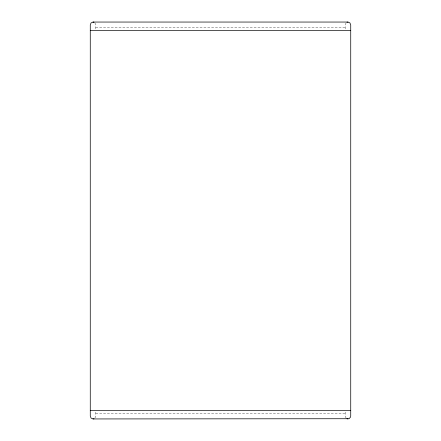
<?xml version="1.0" encoding="UTF-8"?>
<svg xmlns="http://www.w3.org/2000/svg" width="441" height="441" viewBox="0 0 441 441"><rect width="100%" height="100%" fill="white"/><g stroke="black" fill="none" stroke-linecap="round" stroke-linejoin="round"><path stroke-width="0.33" stroke-dasharray="2.21 1.65" d="M94.936 418.079L95.741 415.984L95.741 411.018M346.064 22.921L345.259 25.016L345.259 29.982M95.741 27.607L345.259 27.607M95.741 413.393L345.259 413.393M346.064 418.079L345.259 415.984L345.259 411.018M94.936 22.921L95.741 25.016L95.741 29.982"/><path stroke-width="0.66" d="M93.001 22.05L91.066 22.921L90.267 25.016L90.267 415.984L91.066 418.079L93.001 418.95L349.046 418.724L350.523 417.12L350.733 415.984L350.733 25.016L349.933 22.921L347.999 22.05L93.001 22.05L94.049 22.276M346.951 22.276L347.999 22.05M93.001 418.95L94.049 418.724M90.267 30.578L350.733 30.578M90.267 410.422L350.733 410.422M346.951 418.724L347.999 418.95"/></g></svg>
